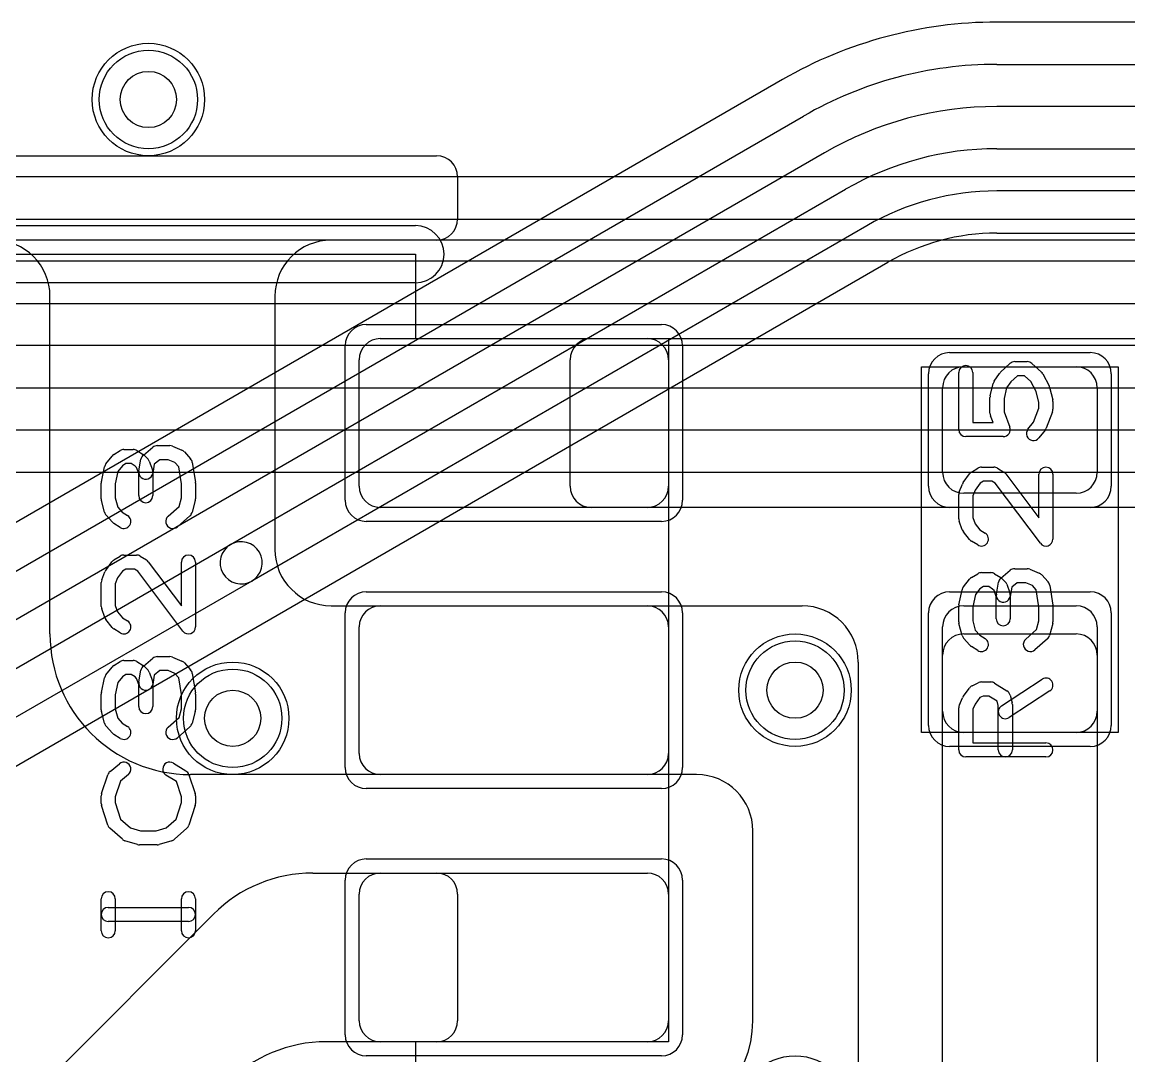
# Model space of a CAD drawing. Extents: x 0 to 57.3, y -1 to 20.5.
# Drawn here: x 30.051 to 33.987, y 13.7 to 17.375 of the extents above; entities that cross this region are included whole.
import ezdxf

# ---------------------------------------------------------------- set-up
doc = ezdxf.new("R2010")
doc.units = 0
for name, color, linetype in [('Hole', 1, 'CONTINUOUS'), ('L1', 3, 'CONTINUOUS'), ('L2', 3, 'CONTINUOUS'), ('L3', 3, 'CONTINUOUS'), ('L4', 3, 'CONTINUOUS'), ('MetalMask-A', 176, 'CONTINUOUS'), ('PartsArea-A', 111, 'CONTINUOUS'), ('PartsSilk-A', 221, 'CONTINUOUS'), ('Resist-A', 2, 'CONTINUOUS'), ('Resist-B', 2, 'CONTINUOUS'), ('Silk-A', 140, 'CONTINUOUS')]:
    doc.layers.add(name, color=color, linetype=linetype)

msp = doc.modelspace()

# ---------------------------------------------------------------- linework, layer by layer
at = {"layer": 'Hole'}
for centre in [(30.5, 17.1), (32.8, 15), (30.8, 14.9)]:
    msp.add_circle(centre, 0.1, dxfattribs=at)
at = {"layer": 'L1'}
for p, q in [((29.57497, 16.9), (31.52503, 16.9)), ((31.6, 16.82503), (31.6, 16.67497)), ((35.67504, 16.6), (28.09585, 16.6)), ((31.52503, 16.6), (31.14996, 16.6)), ((30.15004, 15.2), (30.15004, 16.4)), ((30.94996, 16.4), (30.94996, 15.5)), ((31.325, 16.25), (32.275, 16.25)), ((32.07497, 16.25), (35.675, 16.25)), ((31.25, 15.725), (31.25, 16.175)), ((32, 15.72497), (32, 16.17503)), ((32.35, 16.175), (32.35, 15.725)), ((33.4, 16.15), (33.8, 16.15)), ((33.325, 15.775), (33.325, 16.075)), ((33.875, 16.075), (33.875, 15.775)), ((33.8, 15.7), (33.4, 15.7)), ((32.275, 15.65), (31.325, 15.65)), ((35.80003, 15.65), (32.07497, 15.65)), ((31.14996, 15.3), (32.82496, 15.3)), ((31.325, 15.3), (32.275, 15.3)), ((33.4, 15.3), (33.8, 15.3)), ((31.25, 14.775), (31.25, 15.225)), ((32.35, 15.225), (32.35, 14.775)), ((33.325, 14.925), (33.325, 15.225)), ((33.39997, 15.2), (33.80003, 15.2)), ((33.875, 15.225), (33.875, 14.925)), ((33.325, 13.3), (33.325, 15.12503)), ((33.875, 15.12503), (33.875, 13.3)), ((33.02496, 15.1), (33.02496, 13.49036)), ((33.8, 14.85), (33.4, 14.85)), ((32.45004, 14.7), (30.65004, 14.7)), ((32.275, 14.7), (31.325, 14.7)), ((32.65004, 13.825), (32.65004, 14.5)), ((31.08486, 14.35), (31.52503, 14.35)), ((31.325, 14.35), (32.275, 14.35)), ((31.25, 13.825), (31.25, 14.275)), ((31.6, 14.27503), (31.6, 13.82497)), ((32.35, 14.275), (32.35, 13.825)), ((30.11777, 13.59002), (30.7313, 14.20355)), ((31.52503, 13.75), (31.13211, 13.75)), ((32.275, 13.75), (31.325, 13.75))]:
    msp.add_line(p, q, dxfattribs=at)
for centre in [(30.5, 17.1), (32.8, 15), (30.8, 14.9), (32.8, 13.5)]:
    msp.add_circle(centre, 0.2, dxfattribs=at)
for centre, radius, start, end in [((31.52503, 16.82503), 0.07497, 0, 90), ((31.52503, 16.67497), 0.07497, -90, 0), ((29.95004, 16.4), 0.2, 0, 90), ((31.14996, 16.4), 0.2, 90, 180), ((31.325, 16.175), 0.075, 90, 180), ((32.07497, 16.17503), 0.07497, 90, 180), ((32.275, 16.175), 0.075, 0, 90), ((33.4, 16.075), 0.075, 90, 180), ((33.8, 16.075), 0.075, 0, 90), ((33.4, 15.775), 0.075, 180, -90), ((33.8, 15.775), 0.075, -90, 0), ((31.325, 15.725), 0.075, 180, -90), ((32.07497, 15.72497), 0.07497, 180, -90), ((32.275, 15.725), 0.075, -90, 0), ((31.14996, 15.5), 0.2, 180, -90), ((31.325, 15.225), 0.075, 90, 180), ((32.275, 15.225), 0.075, 0, 90), ((32.82496, 15.1), 0.2, 0, 90), ((33.4, 15.225), 0.075, 90, 180), ((33.8, 15.225), 0.075, 0, 90), ((30.65004, 15.2), 0.5, 180, -90), ((33.39997, 15.12503), 0.07497, 90, 180), ((33.80003, 15.12503), 0.07497, 0, 90), ((33.4, 14.925), 0.075, 180, -90), ((33.8, 14.925), 0.075, -90, 0), ((31.325, 14.775), 0.075, 180, -90), ((32.275, 14.775), 0.075, -90, 0), ((32.45004, 14.5), 0.2, 0, 90), ((31.08485, 13.85), 0.5, 89.99885, 135), ((31.325, 14.275), 0.075, 90, 180), ((31.52503, 14.27503), 0.07497, 0, 90), ((32.275, 14.275), 0.075, 0, 90), ((31.325, 13.825), 0.075, 180, -90), ((31.52503, 13.82497), 0.07497, -90, 0), ((32.275, 13.825), 0.37504, -90, 0), ((32.275, 13.825), 0.075, -90, 0), ((31.13211, 13.25), 0.5, 90, 135.00081)]:
    msp.add_arc(centre, radius, start, end, dxfattribs=at)
at = {"layer": 'L2'}
for centre in [(30.5, 17.1), (32.8, 15), (30.8, 14.9), (32.8, 13.5)]:
    msp.add_circle(centre, 0.2, dxfattribs=at)
at = {"layer": 'L3'}
for p, q in [((44.15496, 17.37504), (33.51766, 17.37504)), ((33.51766, 17.225), (44.15496, 17.225)), ((32.75514, 17.17072), (29.47837, 15.27886)), ((44.15496, 17.075), (33.51766, 17.075)), ((29.55338, 15.14893), (32.83016, 17.04078)), ((32.90516, 16.91088), (29.62838, 15.01902)), ((33.51769, 16.925), (44.13136, 16.925)), ((30.79258, 15.51796), (32.98019, 16.78098)), ((44.13136, 16.775), (33.51769, 16.775)), ((33.05519, 16.65107), (30.86758, 15.38806)), ((33.51769, 16.62496), (43.6101, 16.62496)), ((28.8162, 14.03044), (33.13022, 16.52114)), ((28.62029, 14.26379), (30.79258, 15.51796)), ((30.86758, 15.38806), (28.69528, 14.13388))]:
    msp.add_line(p, q, dxfattribs=at)
for centre in [(30.5, 17.1), (32.8, 15), (30.8, 14.9), (32.8, 13.5)]:
    msp.add_circle(centre, 0.2, dxfattribs=at)
for centre, radius, start, end in [((33.51766, 15.85), 1.52504, 90, 120.00006), ((33.51766, 15.85), 1.375, 90, 120.00007), ((33.51766, 15.85), 1.225, 90, 120.00003), ((33.51769, 15.85), 1.075, 90, 119.99987), ((33.51769, 15.85), 0.925, 90, 120.00011), ((33.51769, 15.85), 0.77496, 90, 119.99918), ((30.83008, 15.45301), 0.075, 120.00073, -59.99994), ((30.83008, 15.45301), 0.075, -59.99927, 120.00005)]:
    msp.add_arc(centre, radius, start, end, dxfattribs=at)
at = {"layer": 'L4'}
for p, q in [((43.8, 16.82504), (28.47808, 16.82504)), ((28.47808, 16.675), (43.8, 16.675)), ((43.8, 16.525), (28.47808, 16.525)), ((28.47809, 16.375), (42.78578, 16.375)), ((42.78578, 16.225), (28.47809, 16.225)), ((28.4781, 16.075), (42.18578, 16.075)), ((42.18578, 15.925), (28.4781, 15.925)), ((28.4781, 15.77496), (42.18579, 15.77496))]:
    msp.add_line(p, q, dxfattribs=at)
for centre in [(30.5, 17.1), (32.8, 15), (30.8, 14.9), (32.8, 13.5)]:
    msp.add_circle(centre, 0.2, dxfattribs=at)
at = {"layer": 'MetalMask-A'}
for p, q in [((31.325, 16.25), (32.275, 16.25)), ((31.25, 15.725), (31.25, 16.175)), ((32.35, 16.175), (32.35, 15.725)), ((33.4, 16.15), (33.8, 16.15)), ((33.325, 15.775), (33.325, 16.075)), ((33.875, 16.075), (33.875, 15.775)), ((33.8, 15.7), (33.4, 15.7)), ((32.275, 15.65), (31.325, 15.65)), ((31.325, 15.3), (32.275, 15.3)), ((33.4, 15.3), (33.8, 15.3)), ((31.25, 14.775), (31.25, 15.225)), ((32.35, 15.225), (32.35, 14.775)), ((33.325, 14.925), (33.325, 15.225)), ((33.875, 15.225), (33.875, 14.925)), ((33.8, 14.85), (33.4, 14.85)), ((32.275, 14.7), (31.325, 14.7)), ((31.325, 14.35), (32.275, 14.35)), ((31.25, 13.825), (31.25, 14.275)), ((32.35, 14.275), (32.35, 13.825)), ((32.275, 13.75), (31.325, 13.75))]:
    msp.add_line(p, q, dxfattribs=at)
for centre, start, end in [((31.325, 16.175), 90, 180), ((32.275, 16.175), 0, 90), ((33.4, 16.075), 90, 180), ((33.8, 16.075), 0, 90), ((33.4, 15.775), 180, -90), ((33.8, 15.775), -90, 0), ((31.325, 15.725), 180, -90), ((32.275, 15.725), -90, 0), ((31.325, 15.225), 90, 180), ((32.275, 15.225), 0, 90), ((33.4, 15.225), 90, 180), ((33.8, 15.225), 0, 90), ((33.4, 14.925), 180, -90), ((33.8, 14.925), -90, 0), ((31.325, 14.775), 180, -90), ((32.275, 14.775), -90, 0), ((31.325, 14.275), 90, 180), ((32.275, 14.275), 0, 90), ((31.325, 13.825), 180, -90), ((32.275, 13.825), -90, 0)]:
    msp.add_arc(centre, 0.075, start, end, dxfattribs=at)
at = {"layer": 'PartsArea-A'}
for p, q in [((29.65, 16.55), (31.45, 16.55)), ((31.45, 16.55), (31.45, 16.25)), ((31.45, 16.25), (32.35, 16.25)), ((32.35, 16.25), (32.35, 13.75)), ((33.25, 14.85), (33.25, 16.15)), ((33.25, 16.15), (33.95, 16.15)), ((33.95, 16.15), (33.95, 14.85)), ((33.95, 14.85), (33.25, 14.85)), ((32.35, 13.75), (31.45, 13.75)), ((31.45, 13.75), (31.45, 13.45))]:
    msp.add_line(p, q, dxfattribs=at)
at = {"layer": 'PartsSilk-A'}
for p, q in [((29.65, 16.6516), (31.45, 16.6516)), ((31.45, 16.4484), (29.65, 16.4484)), ((33.53125, 16.13093), (33.56458, 16.16149)), ((33.58148, 16.16806), (33.62593, 16.16806)), ((33.64283, 16.16149), (33.67616, 16.13093)), ((33.38241, 15.92639), (33.38241, 16.12917)), ((33.43241, 16.12917), (33.43241, 15.95139)), ((33.50883, 16.09859), (33.52735, 16.12637)), ((33.59121, 16.11806), (33.56727, 16.09612)), ((33.6162, 16.11806), (33.59121, 16.11806)), ((33.63921, 16.09696), (33.6162, 16.11806)), ((33.68132, 16.12426), (33.70354, 16.08259)), ((33.49427, 16.04634), (33.50538, 16.09078)), ((33.55283, 16.07446), (33.54352, 16.0372)), ((33.56727, 16.09612), (33.55283, 16.07446)), ((33.65797, 16.06178), (33.63921, 16.09696)), ((33.66759, 16.02331), (33.65797, 16.06178)), ((33.70573, 16.07689), (33.71684, 16.03245)), ((33.49352, 15.98472), (33.49352, 16.04028)), ((33.54352, 16.0372), (33.54352, 15.98932)), ((33.66759, 16.00321), (33.66759, 16.02331)), ((33.71759, 16.02639), (33.71759, 15.99861)), ((33.54352, 15.98932), (33.5641, 15.93529)), ((33.6484, 15.95284), (33.66759, 16.00321)), ((33.71595, 15.98971), (33.69373, 15.93138)), ((33.43241, 15.95139), (33.50446, 15.95139)), ((33.50446, 15.95139), (33.49516, 15.97582)), ((33.62863, 15.92812), (33.6484, 15.95284)), ((33.68989, 15.92466), (33.66767, 15.89688)), ((30.53148, 15.86944), (30.57593, 15.86944)), ((30.58554, 15.86752), (30.61887, 15.85364)), ((33.54074, 15.90139), (33.40741, 15.90139)), ((30.349, 15.80451), (30.37122, 15.83229)), ((30.37749, 15.83787), (30.39971, 15.85176)), ((30.41296, 15.85556), (30.4463, 15.85556)), ((30.45955, 15.85176), (30.48177, 15.83787)), ((30.48215, 15.83588), (30.51548, 15.86365)), ((30.4862, 15.83435), (30.49731, 15.82324)), ((30.62795, 15.84717), (30.65017, 15.82217)), ((30.33295, 15.74126), (30.34406, 15.79404)), ((30.4076, 15.79773), (30.39176, 15.77792)), ((30.42013, 15.80556), (30.4076, 15.79773)), ((30.43913, 15.80556), (30.42013, 15.80556)), ((30.45285, 15.79698), (30.43913, 15.80556)), ((30.45803, 15.7918), (30.45285, 15.79698)), ((30.46574, 15.7706), (30.45803, 15.7918)), ((30.46613, 15.77938), (30.47354, 15.82105)), ((30.50313, 15.8141), (30.51424, 15.78354)), ((30.52117, 15.80331), (30.51535, 15.77062)), ((30.54053, 15.81944), (30.52117, 15.80331)), ((30.57093, 15.81944), (30.54053, 15.81944)), ((30.59437, 15.80968), (30.57093, 15.81944)), ((30.60795, 15.79441), (30.59437, 15.80968)), ((30.61759, 15.73412), (30.60795, 15.79441)), ((30.65617, 15.80951), (30.66728, 15.74006)), ((33.42749, 15.77537), (33.44971, 15.78926)), ((33.46296, 15.79306), (33.50741, 15.79306)), ((33.52066, 15.78926), (33.54288, 15.77537)), ((30.39176, 15.77792), (30.38241, 15.73351)), ((30.46574, 15.69167), (30.46574, 15.7706)), ((30.51574, 15.775), (30.51574, 15.69167)), ((33.3983, 15.73831), (33.42052, 15.76887)), ((33.54961, 15.7692), (33.66759, 15.61233)), ((33.66759, 15.61233), (33.66759, 15.76806)), ((33.71759, 15.76806), (33.71759, 15.5375)), ((30.33241, 15.68056), (30.33241, 15.73611)), ((30.38241, 15.73351), (30.38241, 15.68384)), ((30.61759, 15.68384), (30.61759, 15.73412)), ((30.66759, 15.73611), (30.66759, 15.68056)), ((33.3842, 15.70511), (33.39531, 15.73289)), ((33.44057, 15.71143), (33.43241, 15.69102)), ((33.45811, 15.73554), (33.44057, 15.71143)), ((33.47013, 15.74306), (33.45811, 15.73554)), ((33.50024, 15.74306), (33.47013, 15.74306)), ((33.51244, 15.73543), (33.50024, 15.74306)), ((33.67261, 15.52247), (33.51244, 15.73543)), ((30.34436, 15.63245), (30.33325, 15.67412)), ((30.38241, 15.68384), (30.39115, 15.65106)), ((30.60929, 15.65269), (30.61759, 15.68384)), ((30.66675, 15.67412), (30.65564, 15.63245)), ((33.38241, 15.60972), (33.38241, 15.69583)), ((33.43241, 15.69102), (33.43241, 15.61412)), ((30.39115, 15.65106), (30.40704, 15.63318)), ((30.40704, 15.63318), (30.42621, 15.6212)), ((30.57058, 15.61881), (30.60929, 15.65269)), ((30.37205, 15.59728), (30.34983, 15.62228)), ((30.39971, 15.5788), (30.37749, 15.59269)), ((30.64794, 15.62008), (30.6035, 15.58119)), ((33.39503, 15.57063), (33.38392, 15.60118)), ((33.43241, 15.61412), (33.44061, 15.59158)), ((33.44061, 15.59158), (33.4576, 15.57033)), ((33.42122, 15.53577), (33.399, 15.56355)), ((33.4576, 15.57033), (33.47621, 15.5587)), ((33.44971, 15.5163), (33.42749, 15.53019)), ((30.37749, 15.46287), (30.39971, 15.47676)), ((30.41296, 15.48056), (30.45741, 15.48056)), ((30.47066, 15.47676), (30.49288, 15.46287)), ((30.3483, 15.42581), (30.37052, 15.45637)), ((30.49961, 15.4567), (30.61759, 15.29983)), ((30.61759, 15.29983), (30.61759, 15.45556)), ((30.66759, 15.45556), (30.66759, 15.225)), ((33.58148, 15.43194), (33.62593, 15.43194)), ((30.3342, 15.39261), (30.34531, 15.42039)), ((30.39057, 15.39893), (30.38241, 15.37852)), ((30.40811, 15.42304), (30.39057, 15.39893)), ((30.42013, 15.43056), (30.40811, 15.42304)), ((30.45024, 15.43056), (30.42013, 15.43056)), ((30.46244, 15.42293), (30.45024, 15.43056)), ((30.62261, 15.20997), (30.46244, 15.42293)), ((33.399, 15.36701), (33.42122, 15.39479)), ((33.42749, 15.40037), (33.44971, 15.41426)), ((33.46296, 15.41806), (33.4963, 15.41806)), ((33.50955, 15.41426), (33.53177, 15.40037)), ((33.53215, 15.39838), (33.56548, 15.42615)), ((33.5362, 15.39685), (33.54731, 15.38574)), ((33.63554, 15.43002), (33.66887, 15.41614)), ((33.67795, 15.40967), (33.70017, 15.38467)), ((30.33241, 15.29722), (30.33241, 15.38333)), ((30.38241, 15.37852), (30.38241, 15.30162)), ((33.38295, 15.30376), (33.39406, 15.35654)), ((33.4576, 15.36023), (33.44176, 15.34042)), ((33.47013, 15.36806), (33.4576, 15.36023)), ((33.48913, 15.36806), (33.47013, 15.36806)), ((33.50285, 15.35948), (33.48913, 15.36806)), ((33.50803, 15.3543), (33.50285, 15.35948)), ((33.51574, 15.3331), (33.50803, 15.3543)), ((33.51613, 15.34188), (33.52354, 15.38355)), ((33.55313, 15.3766), (33.56424, 15.34604)), ((33.57117, 15.36581), (33.56535, 15.33312)), ((33.59053, 15.38194), (33.57117, 15.36581)), ((33.62093, 15.38194), (33.59053, 15.38194)), ((33.64437, 15.37218), (33.62093, 15.38194)), ((33.65795, 15.35691), (33.64437, 15.37218)), ((33.66759, 15.29662), (33.65795, 15.35691)), ((33.70617, 15.37201), (33.71728, 15.30256)), ((33.44176, 15.34042), (33.43241, 15.29601)), ((33.51574, 15.25417), (33.51574, 15.3331)), ((33.56574, 15.3375), (33.56574, 15.25417)), ((30.34503, 15.25813), (30.33392, 15.28868)), ((30.38241, 15.30162), (30.39061, 15.27908)), ((30.39061, 15.27908), (30.4076, 15.25783)), ((33.38241, 15.24306), (33.38241, 15.29861)), ((33.43241, 15.29601), (33.43241, 15.24634)), ((33.66759, 15.24634), (33.66759, 15.29662)), ((33.71759, 15.29861), (33.71759, 15.24306)), ((30.37122, 15.22327), (30.349, 15.25105)), ((30.4076, 15.25783), (30.42621, 15.2462)), ((33.39436, 15.19495), (33.38325, 15.23662)), ((33.43241, 15.24634), (33.44115, 15.21356)), ((33.65929, 15.21519), (33.66759, 15.24634)), ((33.71675, 15.23662), (33.70564, 15.19495)), ((30.39971, 15.2038), (30.37749, 15.21769)), ((33.44115, 15.21356), (33.45704, 15.19568)), ((33.45704, 15.19568), (33.47621, 15.1837)), ((33.62058, 15.18131), (33.65929, 15.21519)), ((33.42205, 15.15978), (33.39983, 15.18478)), ((33.69794, 15.18258), (33.6535, 15.14369)), ((30.53148, 15.11944), (30.57593, 15.11944)), ((30.58554, 15.11752), (30.61887, 15.10364)), ((33.44971, 15.1413), (33.42749, 15.15519)), ((30.349, 15.05451), (30.37122, 15.08229)), ((30.37749, 15.08787), (30.39971, 15.10176)), ((30.41296, 15.10556), (30.4463, 15.10556)), ((30.45955, 15.10176), (30.48177, 15.08787)), ((30.48215, 15.08588), (30.51548, 15.11365)), ((30.4862, 15.08435), (30.49731, 15.07324)), ((30.62795, 15.09717), (30.65017, 15.07217)), ((30.33295, 14.99126), (30.34406, 15.04404)), ((30.4076, 15.04773), (30.39176, 15.02792)), ((30.42013, 15.05556), (30.4076, 15.04773)), ((30.43913, 15.05556), (30.42013, 15.05556)), ((30.45285, 15.04698), (30.43913, 15.05556)), ((30.45803, 15.0418), (30.45285, 15.04698)), ((30.46574, 15.0206), (30.45803, 15.0418)), ((30.46613, 15.02938), (30.47354, 15.07105)), ((30.50313, 15.0641), (30.51424, 15.03354)), ((30.52117, 15.05331), (30.51535, 15.02062)), ((30.54053, 15.06944), (30.52117, 15.05331)), ((30.57093, 15.06944), (30.54053, 15.06944)), ((30.59437, 15.05968), (30.57093, 15.06944)), ((30.60795, 15.04441), (30.59437, 15.05968)), ((30.61759, 14.98412), (30.60795, 15.04441)), ((30.65617, 15.05951), (30.66728, 14.99006)), ((33.53447, 14.94453), (33.67891, 15.03898)), ((30.39176, 15.02792), (30.38241, 14.98351)), ((30.46574, 14.94167), (30.46574, 15.0206)), ((30.51574, 15.025), (30.51574, 14.94167)), ((33.3983, 14.9772), (33.42052, 15.00776)), ((33.42956, 15.01542), (33.45178, 15.02653)), ((33.46296, 15.02917), (33.4963, 15.02917)), ((33.50955, 15.02537), (33.55399, 14.99759)), ((30.33241, 14.93056), (30.33241, 14.98611)), ((30.38241, 14.98351), (30.38241, 14.93384)), ((30.61759, 14.93384), (30.61759, 14.98412)), ((30.66759, 14.98611), (30.66759, 14.93056)), ((33.38456, 14.94765), (33.39567, 14.97265)), ((33.45737, 14.97343), (33.44029, 14.94993)), ((33.46886, 14.97917), (33.45737, 14.97343)), ((33.48913, 14.97917), (33.46886, 14.97917)), ((33.51913, 14.96042), (33.48913, 14.97917)), ((33.52315, 14.94533), (33.51913, 14.96042)), ((33.70627, 14.99714), (33.56183, 14.90269)), ((33.5649, 14.98283), (33.57231, 14.95505)), ((30.34436, 14.88245), (30.33325, 14.92412)), ((30.38241, 14.93384), (30.39115, 14.90106)), ((30.60929, 14.90269), (30.61759, 14.93384)), ((30.66675, 14.92412), (30.65564, 14.88245)), ((33.38241, 14.7875), (33.38241, 14.9375)), ((33.44029, 14.94993), (33.43241, 14.9322)), ((33.43241, 14.9322), (33.43241, 14.8125)), ((33.52315, 14.7875), (33.52315, 14.94533)), ((33.57315, 14.94861), (33.57315, 14.7875)), ((30.39115, 14.90106), (30.40704, 14.88318)), ((30.40704, 14.88318), (30.42621, 14.8712)), ((30.57058, 14.86881), (30.60929, 14.90269)), ((30.37205, 14.84728), (30.34983, 14.87228)), ((30.39971, 14.8288), (30.37749, 14.84269)), ((30.64794, 14.87008), (30.6035, 14.83119)), ((33.43241, 14.8125), (33.69259, 14.8125)), ((33.69259, 14.7625), (33.40741, 14.7625)), ((30.36363, 14.71088), (30.39696, 14.73865)), ((30.58918, 14.74064), (30.63362, 14.71287)), ((30.33369, 14.6329), (30.35591, 14.69957)), ((30.42896, 14.70023), (30.4011, 14.67702)), ((30.5995, 14.67523), (30.56268, 14.69824)), ((30.64409, 14.69957), (30.66631, 14.6329)), ((30.4011, 14.67702), (30.38241, 14.62094)), ((30.61759, 14.62094), (30.5995, 14.67523)), ((30.33241, 14.59722), (30.33241, 14.625)), ((30.38241, 14.62094), (30.38241, 14.60112)), ((30.61759, 14.60112), (30.61759, 14.62094)), ((30.66759, 14.625), (30.66759, 14.59722)), ((30.35582, 14.52016), (30.3336, 14.5896)), ((30.38241, 14.60112), (30.40132, 14.54202)), ((30.59868, 14.54202), (30.61759, 14.60112)), ((30.6664, 14.5896), (30.64418, 14.52016)), ((30.40132, 14.54202), (30.43656, 14.51118)), ((30.56344, 14.51118), (30.59868, 14.54202)), ((30.40761, 14.47008), (30.36317, 14.50897)), ((30.43656, 14.51118), (30.47234, 14.5)), ((30.47234, 14.5), (30.52766, 14.5)), ((30.52766, 14.5), (30.56344, 14.51118)), ((30.63683, 14.50897), (30.59239, 14.47008)), ((30.46106, 14.45114), (30.41661, 14.46503)), ((30.53148, 14.45), (30.46852, 14.45)), ((30.58339, 14.46503), (30.53894, 14.45114)), ((30.33241, 14.14444), (30.33241, 14.25833)), ((30.38241, 14.25833), (30.38241, 14.14444)), ((30.61759, 14.14444), (30.61759, 14.25833)), ((30.66759, 14.25833), (30.66759, 14.14444)), ((30.35741, 14.22778), (30.64259, 14.22778)), ((30.64259, 14.17778), (30.35741, 14.17778))]:
    msp.add_line(p, q, dxfattribs=at)
for centre, radius, start, end in [((31.45, 16.55), 0.1016, -90, 90), ((33.40741, 16.12917), 0.025, 0, 180), ((33.58148, 16.14306), 0.025, 90, 132.51745), ((33.62593, 16.14306), 0.025, 47.4797, 90), ((33.54815, 16.1125), 0.025, 132.5203, 146.30993), ((33.65926, 16.1125), 0.025, 28.0617, 47.48255), ((33.52963, 16.08472), 0.025, 146.30358, 165.96376), ((33.68148, 16.07083), 0.025, 14.03068, 28.0682), ((33.51852, 16.04028), 0.025, 165.96932, 180), ((33.69259, 16.02639), 0.025, 0, 14.03624), ((33.51852, 15.98472), 0.025, 180, -159.14636), ((33.69259, 15.99861), 0.025, -20.8565, 0), ((33.40741, 15.92639), 0.025, 180, -90), ((33.54074, 15.92639), 0.025, -90, 20.8565), ((33.64815, 15.9125), 0.025, 141.33303, -38.65478), ((33.67037, 15.94028), 0.025, -38.66697, -20.85364), ((30.53148, 15.84444), 0.025, 90, 129.8005), ((30.57593, 15.84444), 0.025, 67.39424, 90), ((30.39074, 15.81667), 0.025, 122.00538, 141.34522), ((30.41296, 15.83056), 0.025, 90, 122.01002), ((30.4463, 15.83056), 0.025, 57.99462, 90), ((30.49815, 15.81667), 0.025, 129.7909, 169.91674), ((30.46852, 15.81667), 0.025, 45, 57.98998), ((30.60926, 15.83056), 0.025, 41.62783, 67.39112), ((30.36852, 15.78889), 0.025, 141.33303, 168.11298), ((30.47963, 15.80556), 0.025, 19.97136, 45), ((30.63148, 15.80556), 0.025, 9.08937, 41.63069), ((33.46296, 15.76806), 0.025, 90, 122.01002), ((33.50741, 15.76806), 0.025, 57.99462, 90), ((33.69259, 15.76806), 0.025, 0, 180), ((30.49074, 15.775), 0.025, 169.90837, -10.08326), ((30.49074, 15.775), 0.025, 0, 19.97859), ((33.44074, 15.75417), 0.025, 122.00538, 143.97932), ((33.52963, 15.75417), 0.025, 36.9524, 57.98998), ((30.35741, 15.73611), 0.025, 168.11016, 180), ((30.64259, 15.73611), 0.025, 0, 9.08867), ((33.41852, 15.72361), 0.025, 143.98274, 158.20215), ((30.35741, 15.68056), 0.025, 180, -165.07115), ((30.49074, 15.69167), 0.025, 180, 0), ((30.64259, 15.68056), 0.025, -14.92551, 0), ((33.40741, 15.69583), 0.025, 158.2071, 180), ((30.36852, 15.63889), 0.025, -165.07449, -138.36931), ((30.63148, 15.63889), 0.025, -48.81192, -14.92885), ((30.39074, 15.61389), 0.025, -138.37217, -122.01002), ((30.41296, 15.6), 0.025, -122.00538, 57.98998), ((30.58704, 15.6), 0.025, 131.18808, -48.81042), ((33.40741, 15.60972), 0.025, 180, -160.01539), ((33.41852, 15.57917), 0.025, -160.02081, -141.34522), ((33.46296, 15.5375), 0.025, -122.00538, 57.98998), ((33.44074, 15.55139), 0.025, -141.33303, -122.01002), ((33.69259, 15.5375), 0.025, -143.0476, 0), ((30.41296, 15.45556), 0.025, 90, 122.01002), ((30.45741, 15.45556), 0.025, 57.99462, 90), ((30.64259, 15.45556), 0.025, 0, 180), ((30.39074, 15.44167), 0.025, 122.00538, 143.97932), ((30.47963, 15.44167), 0.025, 36.9524, 57.98998), ((33.58148, 15.40694), 0.025, 90, 129.8005), ((33.62593, 15.40694), 0.025, 67.39424, 90), ((30.35741, 15.38333), 0.025, 158.2071, 180), ((30.36852, 15.41111), 0.025, 143.98274, 158.20215), ((33.44074, 15.37917), 0.025, 122.00538, 141.34522), ((33.46296, 15.39306), 0.025, 90, 122.01002), ((33.4963, 15.39306), 0.025, 57.99462, 90), ((33.54815, 15.37917), 0.025, 129.7909, 169.91674), ((33.51852, 15.37917), 0.025, 45, 57.98998), ((33.65926, 15.39306), 0.025, 41.62783, 67.39112), ((33.41852, 15.35139), 0.025, 141.33303, 168.11298), ((33.52963, 15.36806), 0.025, 19.97136, 45), ((33.68148, 15.36806), 0.025, 9.08937, 41.63069), ((33.54074, 15.3375), 0.025, 169.90837, -10.08326), ((33.54074, 15.3375), 0.025, 0, 19.97859), ((30.35741, 15.29722), 0.025, 180, -160.01539), ((33.40741, 15.29861), 0.025, 168.11016, 180), ((33.69259, 15.29861), 0.025, 0, 9.08867), ((30.36852, 15.26667), 0.025, -160.02081, -141.34522), ((30.41296, 15.225), 0.025, -122.00538, 57.98998), ((33.40741, 15.24306), 0.025, 180, -165.07115), ((33.54074, 15.25417), 0.025, 180, 0), ((33.69259, 15.24306), 0.025, -14.92551, 0), ((30.39074, 15.23889), 0.025, -141.33303, -122.01002), ((30.64259, 15.225), 0.025, -143.0476, 0), ((33.41852, 15.20139), 0.025, -165.07449, -138.36931), ((33.68148, 15.20139), 0.025, -48.81192, -14.92885), ((33.44074, 15.17639), 0.025, -138.37217, -122.01002), ((33.46296, 15.1625), 0.025, -122.00538, 57.98998), ((33.63704, 15.1625), 0.025, 131.18808, -48.81042), ((30.53148, 15.09444), 0.025, 90, 129.8005), ((30.57593, 15.09444), 0.025, 67.39424, 90), ((30.39074, 15.06667), 0.025, 122.00538, 141.34522), ((30.41296, 15.08056), 0.025, 90, 122.01002), ((30.4463, 15.08056), 0.025, 57.99462, 90), ((30.49815, 15.06667), 0.025, 129.7909, 169.91674), ((30.46852, 15.06667), 0.025, 45, 57.98998), ((30.60926, 15.08056), 0.025, 41.62783, 67.39112), ((30.36852, 15.03889), 0.025, 141.33303, 168.11298), ((30.47963, 15.05556), 0.025, 19.97136, 45), ((30.63148, 15.05556), 0.025, 9.08937, 41.63069), ((33.69259, 15.01806), 0.025, -56.81854, 123.18086), ((30.49074, 15.025), 0.025, 169.90837, -10.08326), ((30.49074, 15.025), 0.025, 0, 19.97859), ((33.44074, 14.99306), 0.025, 116.56505, 143.97932), ((33.46296, 15.00417), 0.025, 90, 116.56505), ((33.4963, 15.00417), 0.025, 57.99462, 90), ((30.35741, 14.98611), 0.025, 168.11016, 180), ((30.64259, 14.98611), 0.025, 0, 9.08867), ((33.41852, 14.9625), 0.025, 143.98274, 156.03964), ((33.54074, 14.97639), 0.025, 14.92551, 57.98998), ((30.35741, 14.93056), 0.025, 180, -165.07115), ((30.49074, 14.94167), 0.025, 180, 0), ((30.64259, 14.93056), 0.025, -14.92551, 0), ((33.40741, 14.9375), 0.025, 156.04915, 180), ((33.54815, 14.92361), 0.025, 123.18146, -56.81914), ((33.54815, 14.94861), 0.025, 0, 14.93527), ((30.36852, 14.88889), 0.025, -165.07449, -138.36931), ((30.63148, 14.88889), 0.025, -48.81192, -14.92885), ((30.39074, 14.86389), 0.025, -138.37217, -122.01002), ((30.41296, 14.85), 0.025, -122.00538, 57.98998), ((30.58704, 14.85), 0.025, 131.18808, -48.81042), ((33.69259, 14.7875), 0.025, -90, 90), ((33.40741, 14.7875), 0.025, 180, -90), ((33.54815, 14.7875), 0.025, 180, 0), ((30.41296, 14.71944), 0.025, -50.2091, 129.8005), ((30.57593, 14.71944), 0.025, 57.99462, -122.00075), ((30.37963, 14.69167), 0.025, 129.7909, 161.57954), ((30.62037, 14.69167), 0.025, 18.42046, 57.99462), ((30.35741, 14.625), 0.025, 161.57954, 180), ((30.64259, 14.625), 0.025, 0, 18.42046), ((30.35741, 14.59722), 0.025, 180, -162.25358), ((30.64259, 14.59722), 0.025, -17.74642, 0), ((30.37963, 14.52778), 0.025, -162.25358, -131.18808), ((30.62037, 14.52778), 0.025, -48.81192, -17.74642), ((30.42407, 14.48889), 0.025, -131.18808, -107.36223), ((30.46852, 14.475), 0.025, -107.36223, -90), ((30.53148, 14.475), 0.025, -90, -72.63777), ((30.57593, 14.48889), 0.025, -72.63777, -48.81192), ((30.35741, 14.25833), 0.025, 0, 180), ((30.64259, 14.25833), 0.025, 0, 180), ((30.35741, 14.20278), 0.025, 90, -90), ((30.64259, 14.20278), 0.025, -90, 90), ((30.35741, 14.14444), 0.025, 180, 0), ((30.64259, 14.14444), 0.025, 180, 0)]:
    msp.add_arc(centre, radius, start, end, dxfattribs=at)
at = {"layer": 'Resist-A'}
for p, q in [((31.275, 16.3), (32.325, 16.3)), ((31.2, 15.675), (31.2, 16.225)), ((32.4, 16.225), (32.4, 15.675)), ((33.35, 16.2), (33.85, 16.2)), ((33.275, 15.725), (33.275, 16.125)), ((33.925, 16.125), (33.925, 15.725)), ((33.85, 15.65), (33.35, 15.65)), ((32.325, 15.6), (31.275, 15.6)), ((31.275, 15.35), (32.325, 15.35)), ((33.35, 15.35), (33.85, 15.35)), ((31.2, 14.725), (31.2, 15.275)), ((32.4, 15.275), (32.4, 14.725)), ((33.275, 14.875), (33.275, 15.275)), ((33.925, 15.275), (33.925, 14.875)), ((33.85, 14.8), (33.35, 14.8)), ((32.325, 14.65), (31.275, 14.65)), ((31.275, 14.4), (32.325, 14.4)), ((31.2, 13.775), (31.2, 14.325)), ((32.4, 14.325), (32.4, 13.775)), ((32.325, 13.7), (31.275, 13.7))]:
    msp.add_line(p, q, dxfattribs=at)
for centre in [(30.5, 17.1), (32.8, 15), (30.8, 14.9)]:
    msp.add_circle(centre, 0.175, dxfattribs=at)
for centre, start, end in [((31.275, 16.225), 90, 180), ((32.325, 16.225), 0, 90), ((33.35, 16.125), 90, 180), ((33.85, 16.125), 0, 90), ((33.35, 15.725), 180, -90), ((33.85, 15.725), -90, 0), ((31.275, 15.675), 180, -90), ((32.325, 15.675), -90, 0), ((31.275, 15.275), 90, 180), ((32.325, 15.275), 0, 90), ((33.35, 15.275), 90, 180), ((33.85, 15.275), 0, 90), ((33.35, 14.875), 180, -90), ((33.85, 14.875), -90, 0), ((31.275, 14.725), 180, -90), ((32.325, 14.725), -90, 0), ((31.275, 14.325), 90, 180), ((32.325, 14.325), 0, 90), ((31.275, 13.775), 180, -90), ((32.325, 13.775), -90, 0)]:
    msp.add_arc(centre, 0.075, start, end, dxfattribs=at)
at = {"layer": 'Resist-B'}
for centre in [(30.5, 17.1), (32.8, 15), (30.8, 14.9)]:
    msp.add_circle(centre, 0.175, dxfattribs=at)
at = {"layer": 'Silk-A'}
for p, q in [((29.65, 16.6516), (31.45, 16.6516)), ((31.45, 16.4484), (29.65, 16.4484))]:
    msp.add_line(p, q, dxfattribs=at)
msp.add_arc((31.45, 16.55), 0.1016, -90, 90, dxfattribs=at)

doc.saveas('drawing.dxf')
